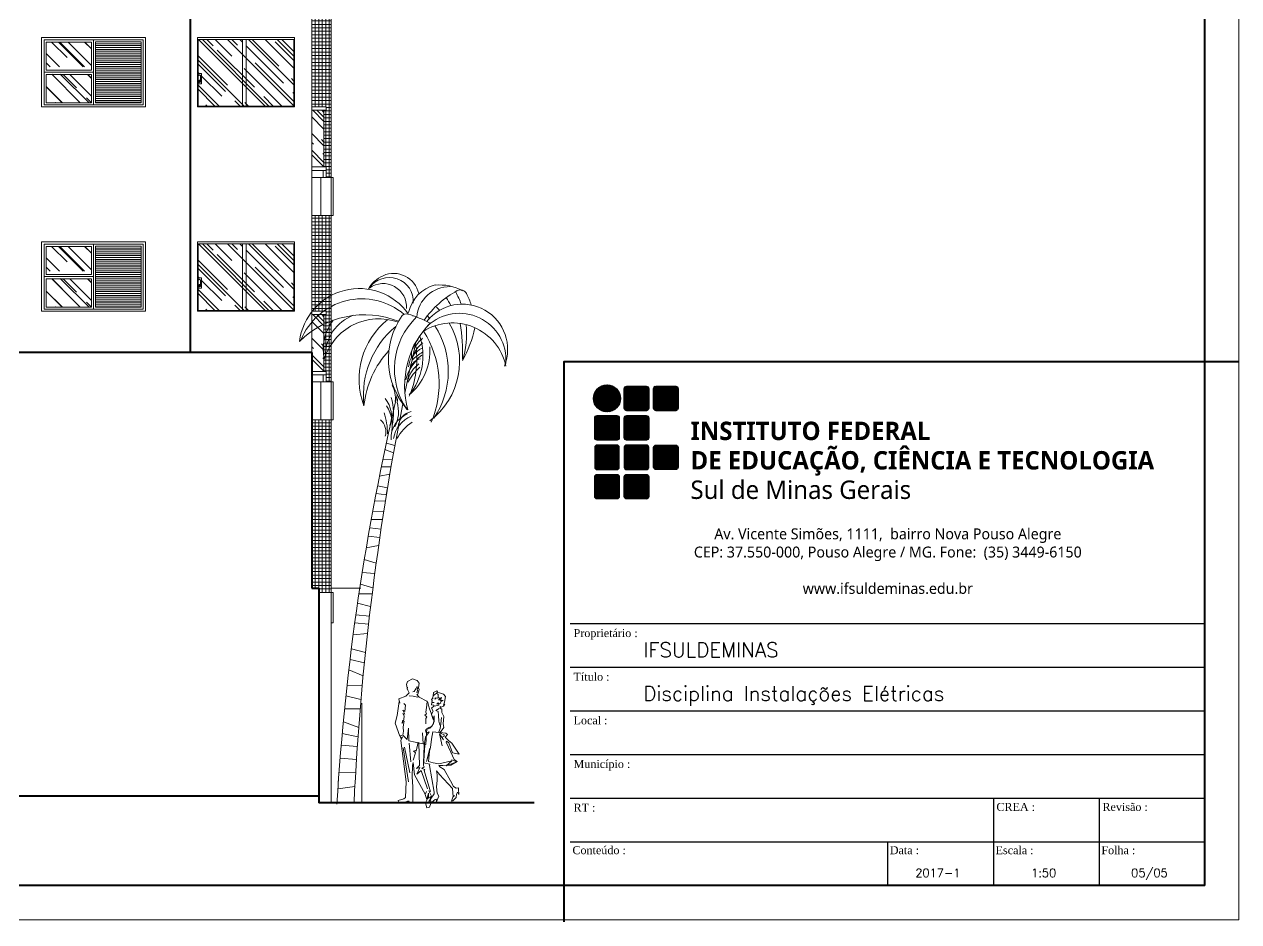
# Model space of a CAD drawing. Header units: millimetres. Extents: x 13204 to 24802, y 21209 to 40694.
# Drawn here: x 19553 to 21306, y 21209 to 22505 of the extents above; entities that cross this region are included whole.
import ezdxf
from ezdxf.enums import TextEntityAlignment as Align

# ---------------------------------------------------------------- set-up
doc = ezdxf.new("R2010")
doc.units = ezdxf.units.MM
for name, color, linetype, lineweight in [('Esquadrias', 2, 'Continuous', 20), ('Hachura', 8, 'Continuous', 0), ('Layout', 6, 'Continuous', 15), ('LINHA01', 1, 'Continuous', 40), ('Louças', 150, 'Continuous', 15), ('Meia Parede', 11, 'Continuous', 40), ('Moveis', 6, 'Continuous', 13), ('PAREDE', 1, 'Continuous', 40), ('Paredes', 1, 'Continuous', 40), ('PISO', 5, 'Continuous', 5), ('TEXTO', 4, 'Continuous', 5), ('Vegetação', 3, 'Continuous', 5), ('Veiculos e pessoas', 245, 'Continuous', 0)]:
    doc.layers.add(name, color=color, linetype=linetype, lineweight=lineweight)
doc.layers.add('FORMATO', color=7, linetype='Continuous')
doc.layers.add('FORMATO - SELO', color=7, linetype='Continuous')
doc.styles.add('romans', font='romans')
doc.styles.get("Standard").update_dxf_attribs({"font": 'arial.ttf'})
pattern_1 = [(135, (23687.26, 21989.21), (-23.14168, 61.71114), [409.0909, -54.5455, 136.3636, -27.2727]), (135, (23671.254, 22024.5), (44.93342, 6.36396), [81.8182, -9, 163.6364, -20.4545]), (135, (23694.01, 22015.244), (-87.35983, 113.20137), [218.1818, -38.1818, 109.0909, -27.2727])]
pattern_2 = [(135, (23687.26, 22284.21), (-23.14168, 61.71114), [409.0909, -54.5455, 136.3636, -27.2727]), (135, (23671.254, 22319.5), (44.93342, 6.36396), [81.8182, -9, 163.6364, -20.4545]), (135, (23694.01, 22310.244), (-87.35983, 113.20137), [218.1818, -38.1818, 109.0909, -27.2727])]

# ---------------------------------------------------------------- blocks, each defined once
blk = doc.blocks.new('Arv010')
at = {"layer": 'Vegetação', "color": 8}
for p, q in [((-562, 6242), (-708, 6196)), ((-686, 6071), (-538, 6132)), ((-501, 5956), (-665, 5952)), ((-643, 5827), (-475, 5827)), ((-442, 5666), (-622, 5704)), ((-581, 5463), (-410, 5502)), ((-561, 5341), (-581, 5463)), ((-383, 5365), (-561, 5341)), ((-544, 5235), (-359, 5239)), ((-325, 5058), (-516, 5056)), ((-494, 4914), (-298, 4913)), ((-273, 4771), (-469, 4748)), ((-448, 4606), (-248, 4629)), ((-213, 4424), (-427, 4463)), ((-385, 4157), (-179, 4219)), ((-143, 3997), (-360, 3977)), ((-328, 3729), (-111, 3792)), ((-86, 3629), (-315, 3626)), ((-288, 3405), (-62, 3464)), ((-34, 3264), (-268, 3239)), ((-252, 3101), (-14, 3122)), ((14, 2916), (-234, 2936)), ((-199, 2611), (45, 2672)), ((68, 2487), (-180, 2427)), ((-158, 2203), (89, 2308)), ((119, 2041), (-143, 2039)), ((-121, 1796), (139, 1856)), ((162, 1634), (-108, 1633)), ((-82, 1307), (184, 1408)), ((203, 1205), (-69, 1144)), ((-58, 978), (221, 1000)), ((239, 777), (-43, 755)), ((-29, 530), (258, 532)), ((278, 245), (-15, 286)), ((280, 377), (269, 377))]:
    blk.add_line(p, q, dxfattribs=at)
for centre, radius, start, end in [((-688, 8736), 447, 65.9344, 167.1957), ((-613, 8696), 417, 34.1808, 183.76), ((-736, 8628), 565, 29.5183, 65.9344), ((-1848, 8779), 119, 61.596, 152.9613), ((-1499, 8194), 789, 83.4198, 119.2001), ((-432, 8125), 1521, 151.1853, 159.8093), ((-2589, 7409), 1677, 35.1154, 61.596), ((-1659, 8383), 571, 4.3307, 91.157), ((-1580, 8360), 650, 12.9509, 74.5137), ((-91, 7879), 1042, 6.8194, 144.6697), ((-506, 8602), 405, 54.0715, 184.0377), ((-1879, 7864), 786, 38.3816, 201.5324), ((-803, 8245), 1292, 152.9613, 162.4624), ((1045, 7097), 3125, 147.7662, 150.715), ((-135, 7608), 1134, 21.6617, 130.3626), ((-1828, 7683), 808, 46.9218, 184.2063), ((-537, 7661), 1295, 133.7601, 137.0343), ((-275, 6256), 2318, 106.5343, 116.9104), ((-186, 7488), 1450, 138.1587, 141.3051), ((-1959, 7526), 1256, 326.0024, 45.9264), ((-1460, 8532), 449, 348.5192, 349.6053), ((-907, 8383), 98.5, 43.9783, 106.5343), ((-1916, 7695), 1319, 318.1694, 35.195), ((-183, 6858), 1607, 45.4793, 111.5429), ((-261, 7752), 757, 359.5197, 69.1985), ((-1708, 7378), 947, 57.4067, 167.9556), ((-106, 8653), 2031, 191.6893, 208.9222), ((-432, 8125), 1521, 173.5755, 197.3935), ((2188, 7743), 4072, 171.9152, 180.684), ((-537, 7661), 1295, 149.2579, 233.1347), ((-186, 7488), 1450, 147.0878, 214.2132), ((-2454, 7227), 1575, 344.853, 44.2953), ((-1324, 8322), 0, 180, 233.8207), ((-430, 7406), 989, 16.9314, 109.7678), ((-1702, 7073), 1538, 353.9102, 50.5488), ((-1408, 7349), 1319, 339.4597, 51.5705), ((-312, 7860), 844, 348.6876, 37.1487), ((204, 7268), 1680, 147.1358, 203.4037), ((-114, 7755), 1083, 161.6025, 218.8153), ((-1516, 7645), 526, 26.2133, 51.825), ((-1379, 7760), 384, 356.7644, 46.4259), ((-328, 7838), 988, 175.9433, 230.4539), ((-1441, 7631), 427, 15.5284, 55.1635), ((-1470, 7262), 620, 41.8926, 63.2233), ((-1339, 7522), 395, 5.9919, 66.8522), ((523, 7694), 1613, 172.3831, 203.4313), ((-47608, -2587), 47720, 11.7221, 12.8027), ((-1825, 6718), 1660, 5.829, 42.7673), ((-1698, 7120), 830, 15.3832, 51.0865), ((-1212, 7452), 257, 22.3062, 77.3091), ((-1408, 7217), 485, 14.7948, 54.6862), ((-2085, 6579), 1359, 32.0018, 46.046), ((-227, 7016), 492, 151.6494, 186.1319), ((-1060, 6936), 309, 2.6852, 21.3375), ((-219, 6785), 553, 162.559, 208.2821), ((-41385, -2532), 41756, 3.4477, 13.306), ((354, 6745), 1039, 163.9258, 191.2009), ((-164, 6705), 487, 140.9197, 199.4561), ((-1052, 6508), 286, 3.0669, 77.6878), ((-1101, 6323), 457, 356.8743, 68.0159), ((-2161, 7524), 1420, 330.4624, 330.4685), ((-47863, -2332), 47919, 2.7891, 11.1374), ((-28, 6543), 637, 147.0741, 194.8004), ((641, 6385), 1224, 161.7549, 179.268), ((-1427, 5953), 773, 28.2549, 57.4059), ((-1186, 6238), 507, 9.1941, 67.4455), ((-263, 6434), 290, 133.3025, 194.9176)]:
    blk.add_arc(centre, radius, start, end, dxfattribs=at)
blk = doc.blocks.new('Pes029')
at = {"layer": 'Veiculos e pessoas', "color": 8}
for points in [[(200, 1792), (134, 1769), (107, 1728), (115, 1663), (107, 1639), (125, 1570), (139, 1564), (105, 1525), (-5, 1469), (-20, 1451), (-37, 1371), (-108, 1189), (-102, 1145), (-78, 1108), (-6, 1073), (11, 844), (38, 851), (26, 836), (42, 538), (33, 520), (65, 498), (25, 483), (36, 466), (-49, 196), (-58, 164), (-33, 173), (-74, 99), (-44, 72), (-56, 76), (-64, -9), (-43, -63), (-5, -72), (13, 2), (-17, 68), (-27, 71), (-30, 143), (-5, 49), (20, 120), (-2, 164), (18, 128), (173, 406), (192, 583), (200, 539), (206, 379), (197, 234), (199, 29), (194, 5), (261, 12), (252, 26), (275, 26), (306, 9), (403, 18), (408, 34), (327, 60), (301, 79), (293, 303), (370, 899), (348, 955), (370, 931), (380, 968), (354, 974), (387, 965), (454, 1152), (424, 1262), (396, 1462), (385, 1442), (397, 1505), (296, 1541), (248, 1588), (274, 1637), (289, 1712), (273, 1755)], [(-71, 1281), (-97, 1326), (-74, 1368), (-106, 1396), (-104, 1413), (-70, 1418), (-79, 1450), (-112, 1451), (-76, 1461), (-84, 1479), (-72, 1492), (-81, 1505), (-96, 1508), (-88, 1513), (-94, 1543), (-101, 1596), (-151, 1619), (-158, 1608), (-150, 1595), (-186, 1591), (-245, 1568), (-274, 1537), (-258, 1456), (-245, 1412), (-263, 1424), (-247, 1395), (-214, 1384), (-196, 1392), (-196, 1367), (-221, 1352), (-220, 1306), (-251, 1248), (-241, 1144), (-252, 1088), (-195, 1015), (-280, 1007), (-304, 990), (-268, 950), (-317, 902), (-368, 863), (-473, 704), (-374, 722), (-323, 868), (-291, 891), (-285, 878), (-350, 734), (-400, 625), (-445, 597), (-349, 544), (-235, 539), (-179, 541), (-194, 523), (-256, 485), (-346, 317), (-390, 239), (-428, 214), (-460, 217), (-461, 200), (-467, 120), (-446, 153), (-432, 128), (-427, 78), (-380, 31), (-359, 25), (-382, 81), (-403, 105), (-387, 89), (-376, 207), (-189, 412), (-146, 462), (-155, 405), (-156, 326), (-143, 230), (-154, 143), (-179, 97), (-140, 4), (-148, 56), (-125, 51), (-76, 10), (-33, 19), (-111, 130), (-112, 156), (-44, 540), (-46, 559), (44, 578), (34, 830), (13, 947), (-40, 1024), (4, 1013), (13, 1057), (-46, 1078), (-75, 1106), (-109, 1171), (-113, 1256), (-97, 1205), (-71, 1276)]]:
    blk.add_lwpolyline(points, close=True, dxfattribs=at)
for points in [[(-113, 1396), (-176, 1410), (-176, 1432), (-151, 1428), (-166, 1445), (-179, 1437), (-207, 1441), (-202, 1460), (-239, 1478), (-200, 1477), (-218, 1524), (-179, 1485), (-176, 1498), (-196, 1514), (-169, 1523), (-169, 1567), (-146, 1584), (-94, 1548)], [(132, 1676), (124, 1671), (127, 1656), (135, 1641), (132, 1625), (139, 1588)], [(126, 1672), (139, 1674), (152, 1648), (179, 1607), (199, 1602)], [(276, 1671), (281, 1647), (268, 1636)], [(-164, 1510), (-136, 1516), (-119, 1511), (-136, 1505), (-120, 1498)], [(9, 1142), (12, 1217), (-7, 1241), (22, 1266), (-2, 1287), (8, 1309), (-4, 1409), (-3, 1447)], [(59, 1010), (48, 853), (162, 879), (253, 898), (262, 1079), (278, 918), (341, 980), (332, 1034), (339, 1088), (332, 1134), (320, 1180), (346, 1190), (352, 1148), (325, 1203), (324, 1255), (342, 1291), (315, 1282), (340, 1338), (314, 1322), (305, 1413), (325, 1437)], [(125, 1527), (191, 1543), (251, 1545)], [(-225, 951), (-253, 963), (-253, 985), (-211, 1001), (-180, 1027), (-195, 1076), (-205, 1141), (-218, 1231)], [(-194, 1121), (-177, 1180), (-175, 1263), (-169, 1318), (-136, 1334), (-184, 1364)], [(-176, 1015), (-91, 1024), (-72, 920), (-57, 799), (0, 598), (-50, 790), (-29, 600), (-96, 579), (-177, 564), (-366, 610), (-284, 536), (-438, 594), (-360, 621)], [(-246, 912), (-190, 999), (-226, 824)], [(-14, 203), (78, 470), (140, 414), (96, 512), (143, 495), (99, 539), (109, 863)], [(122, 876), (147, 749), (159, 759), (186, 746), (169, 733), (157, 724), (192, 618)], [(250, 865), (228, 595)], [(316, 803), (240, 436)], [(338, 794), (259, 306)]]:
    blk.add_lwpolyline(points, dxfattribs=at)
blk = doc.blocks.new('SELO PADRAO IF')
at = {"layer": 'FORMATO - SELO'}
h = blk.add_hatch(dxfattribs=at)
h.set_pattern_fill('ANSI31', color=12, scale=1.886201, style=0)
h.set_pattern_definition([(45, (21.61677, 6.89855), (-0.16671818, 0.16671818), [])])
edge = h.paths.add_edge_path()
edge.add_arc((-174.39, 143.89), 3.71, 0, 360)
h = blk.add_hatch(dxfattribs=at)
h.set_pattern_fill('ANSI31', color=96, scale=1.348506, style=0)
h.set_pattern_definition([(45, (-56.20306, 13.5008), (-0.1191922, 0.1191922), [])])
h.paths.add_polyline_path([(-171.01, 138.49, 0.414214), (-171.69, 139.17), (-177.08, 139.17, 0.414214), (-177.76, 138.49), (-177.76, 133.1, 0.414214), (-177.08, 132.42), (-171.69, 132.42, 0.414214), (-171.01, 133.1)])
h.paths.add_polyline_path([(-171.01, 130.4, 0.414214), (-171.69, 131.08), (-177.08, 131.08, 0.414214), (-177.76, 130.4), (-177.76, 125.01, 0.414214), (-177.08, 124.33), (-171.69, 124.33, 0.414214), (-171.01, 125.01)])
h.paths.add_polyline_path([(-171.01, 122.31, 0.414214), (-171.69, 122.98), (-177.08, 122.98, 0.414214), (-177.76, 122.31), (-177.76, 116.92, 0.414214), (-177.08, 116.24), (-171.69, 116.24, 0.414214), (-171.01, 116.92)])
h.paths.add_polyline_path([(-162.92, 122.31, 0.414214), (-163.6, 122.98), (-168.99, 122.98, 0.414214), (-169.67, 122.31), (-169.67, 116.92, 0.414214), (-168.99, 116.24), (-163.6, 116.24, 0.414214), (-162.92, 116.92)])
h.paths.add_polyline_path([(-162.92, 130.4, 0.414214), (-163.6, 131.08), (-168.99, 131.08, 0.414214), (-169.67, 130.4), (-169.67, 125.01, 0.414214), (-168.99, 124.33), (-163.6, 124.33, 0.414214), (-162.92, 125.01)])
h.paths.add_polyline_path([(-154.83, 130.4, 0.414214), (-155.51, 131.08), (-160.9, 131.08, 0.414214), (-161.58, 130.4), (-161.58, 125.01, 0.414214), (-160.9, 124.33), (-155.51, 124.33, 0.414214), (-154.83, 125.01)])
h.paths.add_polyline_path([(-162.92, 138.49, 0.414214), (-163.6, 139.17), (-168.99, 139.17, 0.414214), (-169.67, 138.49), (-169.67, 133.1, 0.414214), (-168.99, 132.42), (-163.6, 132.42, 0.414214), (-162.92, 133.1)])
h.paths.add_polyline_path([(-162.92, 146.58, 0.414214), (-163.6, 147.26), (-168.99, 147.26, 0.414214), (-169.67, 146.58), (-169.67, 141.19, 0.414214), (-168.99, 140.51), (-163.6, 140.51, 0.414214), (-162.92, 141.19)])
h.paths.add_polyline_path([(-154.83, 146.58, 0.414214), (-155.51, 147.26), (-160.9, 147.26, 0.414214), (-161.58, 146.58), (-161.58, 141.19, 0.414214), (-160.9, 140.51), (-155.51, 140.51, 0.414214), (-154.83, 141.19)])
at = {"layer": 'FORMATO - SELO', "color": 2}
for p, q in [((-184.5, 82), (-10, 82)), ((-184.5, 70), (-10, 70)), ((-184.5, 58), (-10, 58)), ((-184.5, 46), (-10, 46)), ((-184.5, 34), (-10, 34)), ((-68.17, 34), (-68.17, 10)), ((-39.08, 34), (-39.08, 10)), ((-184.5, 22), (-10, 22)), ((-97.25, 22), (-97.25, 10))]:
    blk.add_line(p, q, dxfattribs=at)
at = {"layer": 'FORMATO - SELO', "color": 96}
for points in [[(-163.6, 140.51), (-168.99, 140.51, -0.414214), (-169.67, 141.19), (-169.67, 146.58, -0.414214), (-168.99, 147.26), (-163.6, 147.26, -0.414214), (-162.92, 146.58), (-162.92, 141.19, -0.414214)], [(-155.51, 140.51), (-160.9, 140.51, -0.414214), (-161.58, 141.19), (-161.58, 146.58, -0.414214), (-160.9, 147.26), (-155.51, 147.26, -0.414214), (-154.83, 146.58), (-154.83, 141.19, -0.414214)], [(-177.76, 138.49, -0.414214), (-177.08, 139.17), (-171.69, 139.17, -0.414214), (-171.01, 138.49), (-171.01, 133.1, -0.414214), (-171.69, 132.42), (-177.08, 132.42, -0.414214), (-177.76, 133.1)], [(-163.6, 132.42), (-168.99, 132.42, -0.414214), (-169.67, 133.1), (-169.67, 138.49, -0.414214), (-168.99, 139.17), (-163.6, 139.17, -0.414214), (-162.92, 138.49), (-162.92, 133.1, -0.414214)], [(-177.76, 130.4), (-177.76, 125.01, 0.414214), (-177.08, 124.33), (-171.69, 124.33, 0.414214), (-171.01, 125.01), (-171.01, 130.4, 0.414214), (-171.69, 131.08), (-177.08, 131.08, 0.414214)], [(-162.92, 130.4, 0.414214), (-163.6, 131.08), (-168.99, 131.08, 0.414214), (-169.67, 130.4), (-169.67, 125.01, 0.414214), (-168.99, 124.33), (-163.6, 124.33, 0.414214), (-162.92, 125.01)], [(-155.51, 124.33), (-160.9, 124.33, -0.414214), (-161.58, 125.01), (-161.58, 130.4, -0.414214), (-160.9, 131.08), (-155.51, 131.08, -0.414214), (-154.83, 130.4), (-154.83, 125.01, -0.414214)], [(-171.01, 122.31), (-171.01, 116.92, -0.414214), (-171.69, 116.24), (-177.08, 116.24, -0.414214), (-177.76, 116.92), (-177.76, 122.31, -0.414214), (-177.08, 122.98), (-171.69, 122.98, -0.414214)], [(-163.6, 116.24), (-168.99, 116.24, -0.414214), (-169.67, 116.92), (-169.67, 122.31, -0.414214), (-168.99, 122.98), (-163.6, 122.98, -0.414214), (-162.92, 122.31), (-162.92, 116.92, -0.414214)]]:
    blk.add_lwpolyline(points, format="xyb", close=True, dxfattribs=at)
at = {"layer": 'FORMATO - SELO', "color": 12}
blk.add_circle((-174.39, 143.89), 3.71, dxfattribs=at)
at = {"layer": 'FORMATO - SELO', "color": 2, "char_height": 5.0569, "attachment_point": 7}
for s, width, insert in [('{\\fOpen Sans|b1|i0|c0|p34;INSTITUTO FEDERAL}', 173.1727, (-151.45, 132.37)), ('{\\fOpen Sans|b1|i0|c0|p34;DE EDUCAÇÃO, CIÊNCIA E TECNOLOGIA}', 200.7357, (-151.46, 122.65)), ('{\\fOpen Sans|b0|i0|c0|p34;Sul de Minas Gerais}', 79.0846, (-151.45, 116.18))]:
    blk.add_mtext_dynamic_manual_height_columns(s, width=width, gutter_width=1, heights=[0], dxfattribs=dict(at, insert=insert))
at = {"layer": 'FORMATO - SELO', "color": 2, "linetype": 'ByBlock', "char_height": 2.2, "attachment_point": 1}
for s, insert, width in [('{\\fTimes New Roman|b0|i0|c0|p18;Proprietário :}', (-183.59, 80.47), 18.6943), ('{\\fTimes New Roman|b0|i0|c0|p18;Título :}', (-183.59, 68.47), 15.2372), ('{\\fTimes New Roman|b0|i0|c0|p18;Local :}', (-183.59, 56.47), 15.2372), ('{\\fTimes New Roman|b0|i0|c0|p18;Município :}', (-183.59, 44.47), 15.2372), ('{\\fTimes New Roman|b0|i0|c0|p18;RT :}', (-183.59, 32.47), 15.2372), ('{\\fTimes New Roman|b0|i0|c0|p18;CREA :}', (-67.34, 32.66), 18.0518), ('{\\fTimes New Roman|b0|i0|c0|p18;Revisão :}', (-38.18, 32.66), 15.2372), ('{\\fTimes New Roman|b0|i0|c0|p18;Conteúdo :}', (-183.9, 20.77), 44.628), ('{\\fTimes New Roman|b0|i0|c0|p18;Data :}', (-96.65, 20.77), 22.8032), ('{\\fTimes New Roman|b0|i0|c0|p18;Escala :}', (-67.57, 20.77), 15.2372), ('{\\fTimes New Roman|b0|i0|c0|p18;Folha :}', (-38.49, 20.77), 15.2372)]:
    blk.add_mtext(s, dxfattribs=dict(at, insert=insert, width=width))
at = {"layer": 'FORMATO - SELO', "color": 8, "style": 'romans'}
for tag, p in [('PROPRIETÁRIO', (-164.45, 72.74)), ('TITULO', (-164.45, 60.74)), ('LOCAL', (-164.45, 48.74)), ('MUNICÍPIO', (-164.45, 36.74)), ('RT', (-164.45, 24.74))]:
    blk.add_attdef(tag, p, '', height=4, dxfattribs=at)
at = {"layer": 'FORMATO - SELO', "color": 8, "linetype": 'ByBlock', "style": 'romans'}
for tag, p in [('000000-MG', (-54.35, 24.27)), ('00', (-25.27, 24.27)), ('CONTEUDO', (-170.69, 12.27)), ('DATA', (-83.44, 12.27)), ('1:0.000', (-54.35, 12.27)), ('ÚNICA', (-25.27, 12.27))]:
    blk.add_attdef(tag, text='', height=2.3, dxfattribs=at).set_placement(p, align=Align.CENTER)

msp = doc.modelspace()

# ---------------------------------------------------------------- hatches: boundary and pattern name
at = {"layer": 'Hachura'}
h = msp.add_hatch(dxfattribs=at)
h.set_pattern_fill('_USER', color=256, scale=5, style=0, double=1, pattern_type=0)
h.set_pattern_definition([(0, (19952.766, 21684.4764), (0, 5), []), (90, (19952.766, 21684.4764), (-5, 3e-16), [])])
h.paths.add_polyline_path([(19995.77, 23320.57), (19952.77, 23320.57), (19952.77, 23270.57), (19967.77, 23270.57), (19992.77, 23270.57), (19995.77, 23270.57)])
h.paths.add_polyline_path([(19995.77, 23115.57), (19992.77, 23115.57), (19967.77, 23115.57), (19967.77, 22975.57), (19988.27, 22975.57), (19988.27, 22970.57), (19985.27, 22970.57), (19985.27, 22888.57), (19988.27, 22888.57), (19988.27, 22873.57), (19995.77, 22873.57)])
h.paths.add_polyline_path([(19995.77, 22818.57), (19980.77, 22818.57), (19967.77, 22818.57), (19967.77, 22680.57), (19988.27, 22680.57), (19988.27, 22675.57), (19985.27, 22675.57), (19985.27, 22593.57), (19988.27, 22593.57), (19988.27, 22578.57), (19995.77, 22578.57)])
h.paths.add_polyline_path([(19995.77, 22523.57), (19980.77, 22523.57), (19967.77, 22523.57), (19967.77, 22385.57), (19988.27, 22385.57), (19988.27, 22380.57), (19985.27, 22380.57), (19985.27, 22298.57), (19988.27, 22298.57), (19988.27, 22283.57), (19995.77, 22283.57)])
h.paths.add_polyline_path([(19995.77, 22228.57), (19980.77, 22228.57), (19967.77, 22228.57), (19967.77, 22090.57), (19988.27, 22090.57), (19988.27, 22085.57), (19985.27, 22085.57), (19985.27, 22003.57), (19988.27, 22003.57), (19988.27, 21988.57), (19995.77, 21988.57)])
h.paths.add_polyline_path([(19995.77, 21933.57), (19980.77, 21933.57), (19967.77, 21933.57), (19967.77, 21690.57), (19977.77, 21690.57), (19977.77, 21684.48), (19995.77, 21684.48)])
h = msp.add_hatch(dxfattribs=at)
h.set_pattern_fill('AR-RROOF', color=256, angle=45, style=0)
h.set_pattern_definition([(135, (63726.009, 32561.562), (-21.552615, 57.473639), [381, -50.8, 127, -25.4]), (135, (63711.1, 32594.43), (41.847994, 5.92697), [76.2, -8.382, 152.4, -19.05]), (135, (63732.295, 32585.809), (-81.3611205, 105.428207), [203.2, -35.56, 101.6, -25.4])])
h.paths.add_polyline_path([(19584.4, 22478.94), (19649.77, 22478.94), (19649.77, 22443.12), (19584.4, 22443.12)])
h = msp.add_hatch(dxfattribs=at)
h.set_pattern_fill('_USER', color=256, scale=2.727273, style=0, pattern_type=0)
h.set_pattern_definition([(180, (19736.4026, 22307.3916), (0, 2.727273), [])])
h.paths.add_polyline_path([(19655.77, 22479.21), (19721.4, 22479.21), (19721.4, 22391.03), (19655.77, 22391.03)])
h = msp.add_hatch(dxfattribs=at)
h.set_pattern_fill('AR-RROOF', color=256, angle=45, style=0)
h.set_pattern_definition([(135, (19941.766, 22386.573), (-21.5526, 57.4736), [381, -50.8, 127, -25.4]), (135, (19926.86, 22419.44), (41.848, 5.927), [76.2, -8.382, 152.4, -19.05]), (135, (19948.052, 22410.82), (-81.3611, 105.4282), [203.2, -35.56, 101.6, -25.4])])
h.paths.add_polyline_path([(19872.77, 22482.57), (19941.77, 22482.57), (19941.77, 22386.57), (19933.32, 22386.57), (19872.77, 22386.57)])
h.paths.add_polyline_path([(19867.77, 22482.57), (19872.77, 22482.57), (19872.77, 22386.57), (19867.77, 22386.57)])
h.paths.add_polyline_path([(19803.77, 22482.57), (19867.77, 22482.57), (19867.77, 22386.57), (19803.77, 22386.57), (19803.77, 22418.7), (19808.77, 22418.7), (19808.77, 22433.7), (19803.77, 22433.7)])
h = msp.add_hatch(dxfattribs=at)
h.set_pattern_fill('AR-RROOF', color=256, scale=27.272727, angle=45, style=0)
h.set_pattern_definition(pattern_2)
h.paths.add_polyline_path([(19607.31, 22432.39), (19584.4, 22432.39), (19584.4, 22391.3), (19607.31, 22391.03)])
h = msp.add_hatch(dxfattribs=at)
h.set_pattern_fill('AR-RROOF', color=256, scale=27.272727, angle=45, style=0)
h.set_pattern_definition(pattern_2)
h.paths.add_polyline_path([(19607.31, 22432.39), (19584.4, 22432.39), (19584.4, 22391.3), (19607.31, 22391.03)])
h = msp.add_hatch(dxfattribs=at)
h.set_pattern_fill('AR-RROOF', color=256, scale=27.272727, angle=45, style=0)
h.set_pattern_definition(pattern_2)
h.paths.add_polyline_path([(19607.31, 22432.39), (19584.4, 22432.39), (19584.4, 22391.3), (19607.31, 22391.03)])
h = msp.add_hatch(dxfattribs=at)
h.set_pattern_fill('AR-RROOF', color=256, scale=27.272727, angle=45, style=0)
h.set_pattern_definition(pattern_2)
h.paths.add_polyline_path([(19649.77, 22432.12), (19584.4, 22432.39), (19584.4, 22391.3), (19649.77, 22391.3)])
h = msp.add_hatch(dxfattribs=at)
h.set_pattern_fill('AR-RROOF', color=256, angle=45, style=0)
h.set_pattern_definition([(135, (19985.266, 22298.573), (-21.5526, 57.474), [381, -50.8, 127, -25.4]), (135, (19970.36, 22331.44), (41.848, 5.927), [76.2, -8.382, 152.4, -19.05]), (135, (19991.552, 22322.82), (-81.361, 105.428), [203.2, -35.56, 101.6, -25.4])])
h.paths.add_polyline_path([(19967.77, 22380.57), (19985.27, 22380.57), (19985.27, 22298.57), (19967.77, 22298.57)])
h = msp.add_hatch(dxfattribs=at)
h.set_pattern_fill('AR-RROOF', color=256, angle=45, style=0)
h.set_pattern_definition([(135, (63726.009, 32266.562), (-21.552615, 57.473639), [381, -50.8, 127, -25.4]), (135, (63711.1, 32299.43), (41.847994, 5.92697), [76.2, -8.382, 152.4, -19.05]), (135, (63732.295, 32290.809), (-81.3611205, 105.428207), [203.2, -35.56, 101.6, -25.4])])
h.paths.add_polyline_path([(19584.4, 22183.94), (19649.77, 22183.94), (19649.77, 22148.12), (19584.4, 22148.12)])
h = msp.add_hatch(dxfattribs=at)
h.set_pattern_fill('_USER', color=256, scale=2.727273, style=0, pattern_type=0)
h.set_pattern_definition([(180, (19736.4026, 22012.3916), (0, 2.727273), [])])
h.paths.add_polyline_path([(19655.77, 22184.21), (19721.4, 22184.21), (19721.4, 22096.03), (19655.77, 22096.03)])
h = msp.add_hatch(dxfattribs=at)
h.set_pattern_fill('AR-RROOF', color=256, angle=45, style=0)
h.set_pattern_definition([(135, (19941.766, 22091.573), (-21.5526, 57.4736), [381, -50.8, 127, -25.4]), (135, (19926.86, 22124.44), (41.848, 5.927), [76.2, -8.382, 152.4, -19.05]), (135, (19948.052, 22115.82), (-81.3611, 105.4282), [203.2, -35.56, 101.6, -25.4])])
h.paths.add_polyline_path([(19872.77, 22187.57), (19941.77, 22187.57), (19941.77, 22091.57), (19933.32, 22091.57), (19872.77, 22091.57)])
h.paths.add_polyline_path([(19867.77, 22187.57), (19872.77, 22187.57), (19872.77, 22091.57), (19867.77, 22091.57)])
h.paths.add_polyline_path([(19803.77, 22187.57), (19867.77, 22187.57), (19867.77, 22091.57), (19803.77, 22091.57), (19803.77, 22123.7), (19808.77, 22123.7), (19808.77, 22138.7), (19803.77, 22138.7)])
h = msp.add_hatch(dxfattribs=at)
h.set_pattern_fill('AR-RROOF', color=256, scale=27.272727, angle=45, style=0)
h.set_pattern_definition(pattern_1)
h.paths.add_polyline_path([(19607.31, 22137.39), (19584.4, 22137.39), (19584.4, 22096.3), (19607.31, 22096.03)])
h = msp.add_hatch(dxfattribs=at)
h.set_pattern_fill('AR-RROOF', color=256, scale=27.272727, angle=45, style=0)
h.set_pattern_definition(pattern_1)
h.paths.add_polyline_path([(19607.31, 22137.39), (19584.4, 22137.39), (19584.4, 22096.3), (19607.31, 22096.03)])
h = msp.add_hatch(dxfattribs=at)
h.set_pattern_fill('AR-RROOF', color=256, scale=27.272727, angle=45, style=0)
h.set_pattern_definition(pattern_1)
h.paths.add_polyline_path([(19607.31, 22137.39), (19584.4, 22137.39), (19584.4, 22096.3), (19607.31, 22096.03)])
h = msp.add_hatch(dxfattribs=at)
h.set_pattern_fill('AR-RROOF', color=256, scale=27.272727, angle=45, style=0)
h.set_pattern_definition(pattern_1)
h.paths.add_polyline_path([(19649.77, 22137.12), (19584.4, 22137.39), (19584.4, 22096.3), (19649.77, 22096.3)])
h = msp.add_hatch(dxfattribs=at)
h.set_pattern_fill('AR-RROOF', color=256, angle=45, style=0)
h.set_pattern_definition([(135, (19985.266, 22003.573), (-21.5526, 57.474), [381, -50.8, 127, -25.4]), (135, (19970.36, 22036.44), (41.848, 5.927), [76.2, -8.382, 152.4, -19.05]), (135, (19991.552, 22027.82), (-81.361, 105.428), [203.2, -35.56, 101.6, -25.4])])
h.paths.add_polyline_path([(19967.77, 22085.57), (19985.27, 22085.57), (19985.27, 22003.57), (19967.77, 22003.57)])

# ---------------------------------------------------------------- linework, layer by layer
at = {"layer": 'Esquadrias'}
for p, q in [((19967.77, 22030.57), (19967.77, 23270.57)), ((19995.77, 21684.48), (19977.77, 21684.48)), ((19995.77, 21684.48), (19995.77, 21380.57))]:
    msp.add_line(p, q, dxfattribs=at)
for points in [[(19995.77, 22283.57), (19980.77, 22283.57), (19980.77, 22228.57), (19995.77, 22228.57)], [(19995.77, 21988.57), (19980.77, 21988.57), (19980.77, 21933.57), (19995.77, 21933.57)]]:
    msp.add_lwpolyline(points, close=True, dxfattribs=at)
at = {"layer": 'Hachura'}
for p, q in [((19867.77, 22482.57), (19867.77, 22385.57)), ((19867.77, 22187.57), (19867.77, 22090.57))]:
    msp.add_line(p, q, dxfattribs=at)
for points in [[(19649.77, 22438.29), (19584.4, 22438.29), (19584.4, 22478.94), (19649.77, 22478.94)], [(19649.77, 22432.12), (19584.4, 22432.12), (19584.4, 22391.3), (19649.77, 22391.3)], [(19649.77, 22143.29), (19584.4, 22143.29), (19584.4, 22183.94), (19649.77, 22183.94)], [(19649.77, 22137.12), (19584.4, 22137.12), (19584.4, 22096.3), (19649.77, 22096.3)]]:
    msp.add_lwpolyline(points, close=True, dxfattribs=at)
for points in [[(19721.4, 22391.03), (19721.4, 22479.21), (19655.77, 22479.21), (19655.77, 22391.03), (19721.4, 22391.03)], [(19721.4, 22096.03), (19721.4, 22184.21), (19655.77, 22184.21), (19655.77, 22096.03), (19721.4, 22096.03)]]:
    msp.add_lwpolyline(points, dxfattribs=at)
at = {"layer": 'LINHA01'}
msp.add_line((21256.85, 21261.6), (21256.85, 22676.6), dxfattribs=at)
at = {"layer": 'Louças'}
for p, q in [((19980.77, 22283.57), (19967.77, 22283.57)), ((19980.77, 22228.57), (19967.77, 22228.57)), ((19980.77, 21988.57), (19967.77, 21988.57)), ((19980.77, 21933.57), (19967.77, 21933.57))]:
    msp.add_line(p, q, dxfattribs=at)
at = {"layer": 'Meia Parede'}
msp.add_line((19792.77, 22030.57), (19792.77, 23270.57), dxfattribs=at)
at = {"layer": 'Moveis'}
for p, q in [((19995.77, 21684.48), (19995.77, 23115.57)), ((19727.77, 22485.57), (19577.77, 22485.57)), ((19577.77, 22385.57), (19577.77, 22485.57)), ((19727.77, 22385.57), (19727.77, 22485.57)), ((19802.77, 22485.57), (19942.77, 22485.57)), ((19802.77, 22385.57), (19802.77, 22485.57)), ((19942.77, 22385.57), (19942.77, 22485.57)), ((19727.77, 22385.57), (19577.77, 22385.57)), ((19802.77, 22385.57), (19942.77, 22385.57)), ((19933.27, 22385.57), (19942.77, 22385.57)), ((19942.77, 22385.57), (19942.77, 22388.9)), ((19988.27, 22385.57), (19967.77, 22385.57)), ((19988.27, 22380.57), (19988.27, 22385.57)), ((19988.27, 22380.57), (19967.77, 22380.57)), ((19988.27, 22298.57), (19967.77, 22298.57)), ((19988.27, 22283.57), (19988.27, 22298.57)), ((19988.27, 22293.57), (19967.77, 22293.57)), ((19984.27, 22283.57), (19984.27, 22293.57)), ((19727.77, 22190.57), (19577.77, 22190.57)), ((19577.77, 22090.57), (19577.77, 22190.57)), ((19727.77, 22090.57), (19727.77, 22190.57)), ((19802.77, 22190.57), (19942.77, 22190.57)), ((19802.77, 22090.57), (19802.77, 22190.57)), ((19942.77, 22090.57), (19942.77, 22190.57)), ((19727.77, 22090.57), (19577.77, 22090.57)), ((19802.77, 22090.57), (19942.77, 22090.57)), ((19933.27, 22090.57), (19942.77, 22090.57)), ((19942.77, 22090.57), (19942.77, 22093.9)), ((19988.27, 22090.57), (19967.77, 22090.57)), ((19988.27, 22085.57), (19967.77, 22085.57)), ((19988.27, 22085.57), (19988.27, 22090.57)), ((19988.27, 22003.57), (19967.77, 22003.57)), ((19988.27, 21998.57), (19967.77, 21998.57)), ((19984.27, 21988.57), (19984.27, 21998.57)), ((19988.27, 21988.57), (19988.27, 22003.57)), ((19995.77, 21684.48), (19998.77, 21684.48)), ((19998.77, 21684.48), (19998.77, 21640.57)), ((19995.77, 21640.57), (19998.77, 21640.57))]:
    msp.add_line(p, q, dxfattribs=at)
for points in [[(19995.77, 22283.57), (19998.77, 22283.57), (19998.77, 22228.57), (19995.77, 22228.57)], [(19995.77, 21988.57), (19998.77, 21988.57), (19998.77, 21933.57), (19995.77, 21933.57)]]:
    msp.add_lwpolyline(points, dxfattribs=at)
at = {"layer": 'PAREDE'}
msp.add_line((21256.85, 21261.6), (21256.85, 23703.38), dxfattribs=at)
msp.add_lwpolyline([(20331.85, 21209.1), (20331.85, 22017.56), (21305.52, 22017.56)], dxfattribs=at)
at = {"layer": 'Paredes'}
for p, q in [((19967.77, 22030.57), (17041.77, 22030.57)), ((19967.77, 22030.57), (19967.77, 21690.57)), ((19967.77, 21690.57), (19977.77, 21690.57)), ((19977.77, 21690.57), (19977.77, 21380.57)), ((19977.77, 21390.57), (17041.77, 21390.57)), ((20288.77, 21380.57), (19977.77, 21380.57)), ((21256.85, 21261.6), (14671.18, 21261.6))]:
    msp.add_line(p, q, dxfattribs=at)
at = {"layer": 'PISO'}
for p, q in [((19581.4, 22481.94), (19724.13, 22481.94)), ((19581.4, 22388.3), (19581.4, 22481.94)), ((19652.77, 22481.94), (19652.77, 22388.3)), ((19724.13, 22481.94), (19695.49, 22481.94)), ((19724.13, 22388.3), (19724.13, 22481.94)), ((19803.77, 22482.57), (19941.77, 22482.57)), ((19803.77, 22386.57), (19803.77, 22482.57)), ((19872.77, 22482.57), (19872.77, 22385.57)), ((19941.77, 22386.57), (19941.77, 22482.57)), ((19610.04, 22435.29), (19581.4, 22435.29)), ((19804.97, 22423.62), (19804.97, 22422.78)), ((19805.47, 22424.12), (19805.83, 22424.12)), ((19805.83, 22422.28), (19805.47, 22422.28)), ((19806.33, 22423.62), (19806.33, 22422.78)), ((19724.13, 22388.3), (19581.4, 22388.3)), ((19724.13, 22388.3), (19581.4, 22388.3)), ((19695.49, 22388.3), (19652.77, 22388.3)), ((19803.77, 22386.57), (19939.13, 22386.57)), ((19933.32, 22386.57), (19941.77, 22386.57)), ((19941.77, 22386.57), (19941.77, 22388.9)), ((19985.27, 22298.57), (19985.27, 22380.57)), ((19581.4, 22186.94), (19724.13, 22186.94)), ((19581.4, 22093.3), (19581.4, 22186.94)), ((19652.77, 22186.94), (19652.77, 22093.3)), ((19724.13, 22186.94), (19695.49, 22186.94)), ((19724.13, 22093.3), (19724.13, 22186.94)), ((19803.77, 22187.57), (19941.77, 22187.57)), ((19803.77, 22091.57), (19803.77, 22187.57)), ((19872.77, 22187.57), (19872.77, 22090.57)), ((19941.77, 22091.57), (19941.77, 22187.57)), ((19610.04, 22140.29), (19581.4, 22140.29)), ((19804.97, 22128.62), (19804.97, 22127.78)), ((19805.47, 22129.12), (19805.83, 22129.12)), ((19805.83, 22127.28), (19805.47, 22127.28)), ((19806.33, 22128.62), (19806.33, 22127.78)), ((19724.13, 22093.3), (19581.4, 22093.3)), ((19724.13, 22093.3), (19581.4, 22093.3)), ((19695.49, 22093.3), (19652.77, 22093.3)), ((19803.77, 22091.57), (19939.13, 22091.57)), ((19933.32, 22091.57), (19941.77, 22091.57)), ((19941.77, 22091.57), (19941.77, 22093.9)), ((19985.27, 22003.57), (19985.27, 22085.57)), ((19995.77, 21690.57), (20038.65, 21690.57)), ((20039.87, 21524.37), (20039.87, 21380.57))]:
    msp.add_line(p, q, dxfattribs=at)
for points in [[(19652.77, 22435.29), (19581.4, 22435.29), (19581.4, 22388.3), (19652.77, 22388.3)], [(19803.77, 22433.7), (19808.77, 22433.7), (19808.77, 22418.7), (19803.77, 22418.7)], [(19805.61, 22423.64), (19805.69, 22423.64), (19805.69, 22423.19), (19805.61, 22423.19)], [(19807.25, 22430.89), (19808.25, 22430.89), (19808.25, 22420.89), (19807.25, 22420.89)], [(19652.77, 22140.29), (19581.4, 22140.29), (19581.4, 22093.3), (19652.77, 22093.3)], [(19803.77, 22138.7), (19808.77, 22138.7), (19808.77, 22123.7), (19803.77, 22123.7)], [(19805.61, 22128.64), (19805.69, 22128.64), (19805.69, 22128.19), (19805.61, 22128.19)], [(19807.25, 22135.89), (19808.25, 22135.89), (19808.25, 22125.89), (19807.25, 22125.89)]]:
    msp.add_lwpolyline(points, close=True, dxfattribs=at)
for points in [[(19695.49, 22388.3), (19652.77, 22388.3)], [(19695.49, 22093.3), (19652.77, 22093.3)]]:
    msp.add_lwpolyline(points, dxfattribs=at)
for centre, radius in [((19805.19, 22431.34), 0.5), ((19805.19, 22421.05), 0.5), ((19805.19, 22431.34), 0.2), ((19805.19, 22421.05), 0.2), ((19805.65, 22423.44), 0.404), ((19805.19, 22136.34), 0.5), ((19805.19, 22126.05), 0.5), ((19805.19, 22136.34), 0.2), ((19805.19, 22126.05), 0.2), ((19805.65, 22128.44), 0.404)]:
    msp.add_circle(centre, radius, dxfattribs=at)
for centre, start, end in [((19805.47, 22423.62), 90, 180), ((19805.47, 22422.78), 180, 270), ((19805.83, 22423.62), 0, 90), ((19805.83, 22422.78), 270, 0), ((19805.47, 22128.62), 90, 180), ((19805.47, 22127.78), 180, 270), ((19805.83, 22128.62), 0, 90), ((19805.83, 22127.78), 270, 0)]:
    msp.add_arc(centre, 0.5, start, end, dxfattribs=at)
at = {"layer": 'TEXTO'}
for q in [(21305.52, 23753.48), (14622.5, 21211.62)]:
    msp.add_line((21305.52, 21211.62), q, dxfattribs=at)

# ---------------------------------------------------------------- block references
at = {"layer": 'FORMATO', "xscale": 5.249730394948755, "yscale": 5.249730394948755, "zscale": 5.249730394948755}
msp.add_blockref('SELO PADRAO IF', (21309.34, 21209.1), dxfattribs=at).add_auto_attribs({'PROPRIETÁRIO': 'IFSULDEMINAS', 'TITULO': 'Disciplina Instalações Elétricas', 'ÚNICA': '05/05', '1:0.000': '1:50', 'DATA': '2017-1'})
at = {"layer": 'Layout', "color": 8}
for name, p, xscale, yscale, zscale in [('Arv010', (20028.58, 21380.57), -0.083235369684947, 0.083235369684947, 0.083235369684947), ('Pes029', (20133.27, 21380.57), -0.1, 0.1, 0.1)]:
    msp.add_blockref(name, p, dxfattribs=dict(at, xscale=xscale, yscale=yscale, zscale=zscale))

# ---------------------------------------------------------------- texts
at = {"layer": 'FORMATO', "insert": (20799.07, 21729.46), "char_height": 15.7492, "attachment_point": 5}
msp.add_mtext_dynamic_manual_height_columns('{\\fOpen Sans|b0|i0|c0|p34;Av. Vicente Simões, 1111,  bairro Nova Pouso Alegre\\PCEP: 37.550-000, Pouso Alegre / MG. Fone:  (35) 3449-6150\\P\\Pwww.ifsuldeminas.edu.br}', width=650.46, gutter_width=1, heights=[0], dxfattribs=at)

doc.saveas('drawing.dxf')
